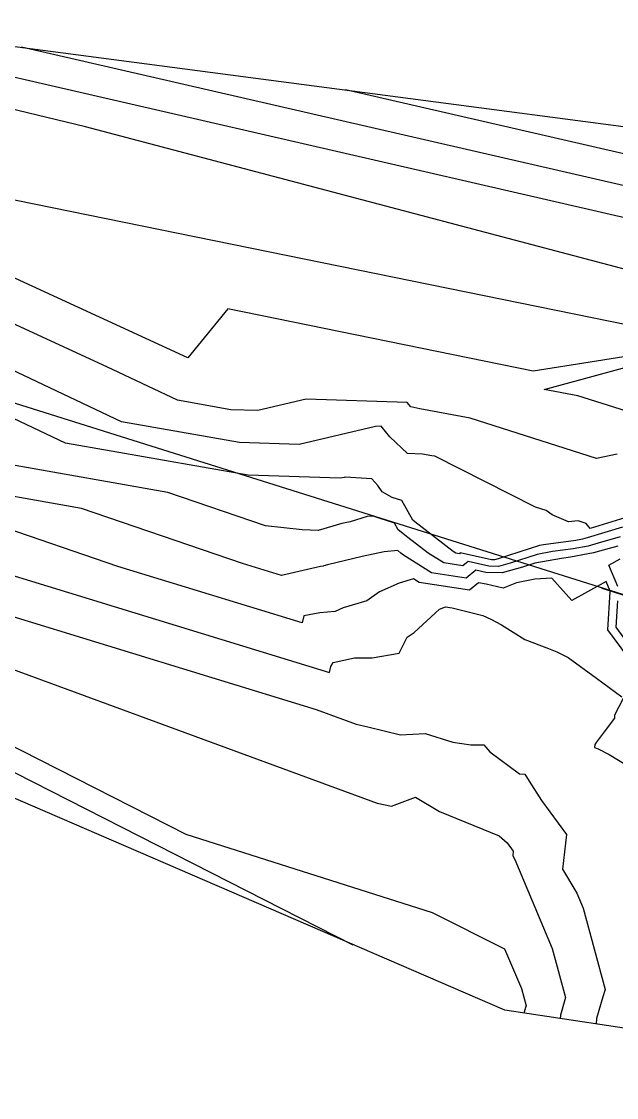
# Model space of a CAD drawing. Header units: metres. Extents: x 419533 to 423558, y 4805342 to 4807578.
# Drawn here: x 423411.6 to 423439.7, y 4807379 to 4807429.7 of the extents above; entities that cross this region are included whole.
import ezdxf

# ---------------------------------------------------------------- set-up
doc = ezdxf.new("R2010")
doc.units = ezdxf.units.M
doc.linetypes.add('PHANTOM', pattern=[2.5, 1.25, -0.25, 0.25, -0.25, 0.25, -0.25])
for name, color, linetype in [('_pieds', 253, 'Continuous'), ('C-TINN-BNDY', 110, 'Continuous'), ('C-TOPO-MAJR', 9, 'Continuous'), ('C-TOPO-MINR', 8, 'Continuous'), ('LS', 7, 'Continuous')]:
    doc.layers.add(name, color=color, linetype=linetype)
doc.styles.get("Standard").update_dxf_attribs({"font": 'simplex.shx'})
doc.dimstyles.new('TFO75', dxfattribs={"dimscale": 3, "dimtxt": 0.18, "dimasz": 0.18, "dimexe": 0.18, "dimexo": 0.0625, "dimgap": 0.09, "dimtad": 1, "dimdec": 1, "dimzin": 0, "dimdsep": 46, "dimtxsty": 'Standard', "dimcen": 0.09, "dimse1": 1, "dimse2": 1, "dimclrd": 3, "dimclre": 3, "dimclrt": 1, "dimadec": 4, "dimazin": 0, "dimtfac": 1, "dimtdec": 1, "dimtmove": 0, "dimatfit": 3, "dimfxl": 1, "dimtolj": 1, "dimtzin": 0, "dimarcsym": 0})

# ---------------------------------------------------------------- blocks, each defined once
blk = doc.blocks.new('*D7')
at = {"layer": 'Defpoints', "color": 0, "transparency": 16777216}
for p in [(423130.593, 4807500.114, 1718.013), (423438.973, 4807403.009, 1718.01), (423441.602, 4807400.431), (423449.834, 4807399.592, 1718.013), (423460.687, 4807396.171, 1718.01)]:
    blk.add_point(p, dxfattribs=at)
blk = doc.blocks.new('AN75 +0 +0')
at = {"linetype": 'PHANTOM', "flags": 128}
for points in [[(0, -11.382), (0, 11.382)], [(-11.382, 0), (11.382, 0)]]:
    blk.add_lwpolyline(points, dxfattribs=at)
at = {"flags": 128}
blk.add_lwpolyline([(-6.382, -6.382), (-6.382, 6.382), (6.382, 6.382), (6.382, -6.382)], close=True, dxfattribs=at)
at = {"layer": 'LS', "insert": (-2.743, -0.436), "char_height": 0.51577, "width": 9.13592, "attachment_point": 1}
blk.add_mtext('AN75\\PBase +0 Leg +0', dxfattribs=at)
blk = doc.blocks.new('leg_extensions_profiles_1')
at = {"layer": 'C-TINN-BNDY', "color": 110, "linetype": 'Continuous', "lineweight": -3, "flags": 128}
blk.add_lwpolyline([(423220.106, 4807493.809), (423287.479, 4807472.539), (423346.75, 4807452.112), (423354.485, 4807447.326), (423385.794, 4807433.173), (423392.335, 4807431.048), (423478.812, 4807419.661), (423490.286, 4807398.361), (423486.816, 4807381.936), (423448.832, 4807381.034), (423447.639, 4807381.11), (423434.405, 4807383.107), (423371.514, 4807410.312), (423322.65, 4807423.992), (423315.63, 4807426.111), (423282.366, 4807436.107), (423260.757, 4807442.208), (423234.184, 4807452.05), (423222.298, 4807455.787)], dxfattribs=at)
at = {"layer": 'C-TOPO-MAJR', "color": 9, "linetype": 'Continuous', "lineweight": -3, "flags": 128}
for points, elevation in [([(423351.278, 4807449.31), (423353.746, 4807444.059), (423356.645, 4807437.006), (423358.12, 4807435.985), (423370.133, 4807422.798), (423374.19, 4807419.189), (423383.019, 4807412.478), (423393.521, 4807404.581), (423419.383, 4807391.408), (423430.991, 4807387.714), (423434.401, 4807386.01), (423435.193, 4807384.132), (423435.413, 4807383.316), (423435.389, 4807383.242), (423435.328, 4807383.025), (423435.324, 4807382.968)], 1725), ([(423440.785, 4807399.618), (423439.655, 4807401.16), (423439.731, 4807402.412)], 1720), ([(423439.728, 4807403.083), (423439.305, 4807404.098), (423439.843, 4807404.386)], 1720), ([(423439.729, 4807404.991), (423439.327, 4807404.87), (423438.588, 4807404.668), (423437.503, 4807404.468), (423437.075, 4807404.409), (423435.829, 4807404.179), (423435.237, 4807403.989), (423434.288, 4807403.725), (423433.517, 4807403.75), (423433.044, 4807403.854), (423432.589, 4807403.48), (423430.954, 4807403.736), (423429.633, 4807404.568), (423429.511, 4807404.662), (423429.365, 4807404.779), (423428.724, 4807404.712), (423427.686, 4807404.499), (423426.059, 4807404.109), (423425.883, 4807404.06), (423425.852, 4807404.049), (423425.719, 4807404.031), (423423.894, 4807403.607), (423422.053, 4807404.171), (423414.466, 4807406.763), (423408.438, 4807407.827)], 1720), ([(423440.14, 4807411.342), (423437.852, 4807412.075), (423436.256, 4807412.374), (423442.083, 4807413.953)], 1715), ([(423442.409, 4807414.293), (423435.751, 4807413.243), (423421.356, 4807416.181), (423419.472, 4807413.856), (423401.829, 4807421.991)], 1715)]:
    blk.add_lwpolyline(points, dxfattribs=dict(at, elevation=elevation))
at = {"layer": 'C-TOPO-MINR', "color": 8, "linetype": 'Continuous', "lineweight": -3, "flags": 128}
for points, elevation in [([(423347.924, 4807451.386), (423352.974, 4807440.641), (423355.126, 4807435.405), (423357.244, 4807433.939), (423367.511, 4807422.668), (423373.604, 4807417.246), (423380.501, 4807412.004), (423388.705, 4807405.835), (423427.254, 4807386.2)], 1726), ([(423358.997, 4807438.031), (423372.755, 4807422.929), (423374.775, 4807421.131), (423385.537, 4807412.952), (423397.429, 4807404.009), (423397.89, 4807403.791), (423398.183, 4807403.739), (423398.553, 4807403.613), (423398.794, 4807403.539), (423402.142, 4807402.512), (423428.402, 4807392.871), (423429.075, 4807392.724), (423430.206, 4807393.159), (423431.326, 4807392.484), (423434.136, 4807391.329), (423434.521, 4807391.005), (423434.808, 4807390.612), (423434.783, 4807390.381), (423434.878, 4807390.22), (423436.646, 4807386.024), (423437.273, 4807383.703), (423437.204, 4807383.491), (423437.031, 4807382.874), (423437.02, 4807382.712)], 1724), ([(423405.84, 4807403.319), (423425.524, 4807397.285), (423427.401, 4807396.595), (423427.957, 4807396.474), (423429.496, 4807396.087), (423430.657, 4807396.149), (423431.957, 4807395.741), (423432.801, 4807395.618), (423433.414, 4807395.619), (423433.703, 4807395.291), (423435.105, 4807394.248), (423435.349, 4807394.242), (423435.552, 4807393.912), (423436.141, 4807392.99), (423437.308, 4807391.394), (423437.129, 4807389.761), (423437.802, 4807388.624), (423438.1, 4807387.916), (423439.133, 4807384.089), (423439.02, 4807383.74), (423438.733, 4807382.723), (423438.716, 4807382.456)], 1723), ([(423410.303, 4807403.892), (423412.887, 4807403.1), (423426.146, 4807399.035), (423426.207, 4807399.313), (423426.322, 4807399.509), (423427.321, 4807399.719), (423428.156, 4807399.719), (423429.432, 4807399.935), (423429.806, 4807400.695), (423430.14, 4807400.919), (423431.333, 4807402.015), (423431.615, 4807402.126), (423431.925, 4807402.072), (423433.373, 4807401.718), (423433.757, 4807401.541), (423434.248, 4807401.284), (423435.346, 4807400.592), (423436.463, 4807400.169), (423436.863, 4807400.004), (423437.399, 4807399.744), (423438.734, 4807398.768), (423439.918, 4807397.891)], 1722), ([(423439.985, 4807397.81), (423439.579, 4807397.015), (423439.58, 4807396.88), (423439.082, 4807396.228), (423438.714, 4807395.737), (423438.657, 4807395.641), (423438.64, 4807395.5), (423438.81, 4807395.429), (423439.328, 4807395.163), (423440.289, 4807394.588)], 1722), ([(423440.876, 4807398.854), (423439.267, 4807401.049), (423439.376, 4807402.832), (423439.387, 4807402.858), (423439.376, 4807402.872), (423439.19, 4807403.318), (423438.902, 4807403.16), (423437.573, 4807402.419), (423436.63, 4807403.485), (423435.822, 4807403.433), (423434.966, 4807403.257), (423434.324, 4807403.011), (423433.531, 4807403.2), (423433.177, 4807403.257), (423432.749, 4807402.905), (423430.377, 4807403.276), (423430.107, 4807403.446), (423429.44, 4807403.237), (423428.504, 4807402.841), (423427.906, 4807402.406), (423426.793, 4807402.08), (423426.413, 4807401.903), (423425.694, 4807401.847), (423424.943, 4807401.701), (423424.87, 4807401.367), (423419.934, 4807402.88), (423416.178, 4807404.031), (423410.395, 4807406.007)], 1721), ([(423439.84, 4807405.433), (423438.81, 4807405.122), (423438.33, 4807404.991), (423437.626, 4807404.861), (423436.654, 4807404.727), (423435.938, 4807404.595), (423434.664, 4807404.187), (423434.104, 4807404.031), (423433.649, 4807404.046), (423432.678, 4807404.261), (423432.428, 4807404.055), (423431.531, 4807404.196), (423430.806, 4807404.652), (423429.838, 4807405.397), (423429.387, 4807405.759), (423429.215, 4807406.075), (423428.202, 4807406.4), (423427.926, 4807406.382), (423427.122, 4807406.14), (423426.734, 4807406.053), (423425.618, 4807405.73), (423424.858, 4807405.756), (423423.139, 4807405.947), (423418.537, 4807407.52), (423411.075, 4807408.836)], 1719), ([(423439.951, 4807405.875), (423438.292, 4807405.374), (423438.072, 4807405.314), (423437.748, 4807405.254), (423436.233, 4807405.045), (423436.047, 4807405.011), (423434.09, 4807404.385), (423433.919, 4807404.337), (423433.781, 4807404.342), (423432.312, 4807404.667), (423432.268, 4807404.63), (423432.108, 4807404.655), (423431.979, 4807404.737), (423430.165, 4807406.133), (423430.07, 4807406.209), (423429.565, 4807407.134), (423429.101, 4807407.284), (423428.628, 4807407.544), (423428.429, 4807407.852), (423428.146, 4807408.156), (423426.889, 4807408.231), (423426.839, 4807408.228), (423426.658, 4807408.186), (423422.325, 4807408.325), (423413.712, 4807409.845), (423402.315, 4807415.242)], 1718), ([(423440.062, 4807406.316), (423438.437, 4807405.826), (423438.243, 4807406.06), (423437.866, 4807406.175), (423437.411, 4807406.136), (423436.646, 4807406.464), (423436.361, 4807406.662), (423435.849, 4807406.827), (423431.119, 4807409.229), (423430.964, 4807409.241), (423430.526, 4807409.328), (423429.824, 4807409.361), (423428.997, 4807410.137), (423428.586, 4807410.645), (423428.32, 4807410.631), (423424.714, 4807409.782), (423421.914, 4807409.872), (423416.349, 4807410.854), (423408.985, 4807414.341)], 1717), ([(423439.703, 4807409.317), (423438.724, 4807409.116), (423432.775, 4807411.023), (423430.411, 4807411.465), (423429.981, 4807411.559), (423429.81, 4807411.765), (423425.047, 4807411.915), (423422.77, 4807411.378), (423421.503, 4807411.419), (423418.986, 4807411.864), (423415.655, 4807413.441), (423401.182, 4807420.114)], 1716), ([(423456.973, 4807416.569), (423396.38, 4807430.515)], 1714), ([(423448.185, 4807415.898), (423414.649, 4807424.754), (423395.241, 4807429.439)], 1714), ([(423410.524, 4807421.473), (423442.756, 4807414.895)], 1714), ([(423461.017, 4807417.141), (423411.645, 4807428.505)], 1713), ([(423465.061, 4807417.714), (423426.911, 4807426.495)], 1712)]:
    blk.add_lwpolyline(points, dxfattribs=dict(at, elevation=elevation))
blk = doc.blocks.new('tower_bases_layout_1')
at = {"color": 31, "lineweight": 30, "true_color": 0xffbd7a, "elevation": 1718.013}
blk.add_lwpolyline([(423449.834, 4807399.592), (423130.593, 4807500.114), (421950.92, 4806612.998), (421795.045, 4806430.988), (421305.015, 4806147.038), (421305.015, 4806147.038), (420630.083, 4805770.97), (419765.157, 4805549.54), (419617.356, 4805580.088)], dxfattribs=at)
at = {"rotation": 342.52192671}
blk.add_blockref('AN75 +0 +0', (423449.83, 4807399.59, 1718.01), dxfattribs=at)
at = {"layer": '_pieds'}
dim = blk.add_angular_dim_2l(base=(423441.60188, 4807400.43061), line1=((423449.834, 4807399.592, 1718.013), (423130.593, 4807500.114, 1718.013)), line2=((423438.97319, 4807403.00857, 1718.01), (423460.68681, 4807396.17143, 1718.01)), dimstyle='TFO75', dxfattribs=at)
dim.commit()
dim.dimension.update_dxf_attribs({"geometry": '*D7', "text_midpoint": (423441.60188, 4807400.43061)})

msp = doc.modelspace()

# ---------------------------------------------------------------- linework, layer by layer
at = {"layer": 'C-TOPO-MAJR', "color": 9, "linetype": 'Continuous', "lineweight": -3, "flags": 128}
for points, elevation in [([(423351.278, 4807449.31), (423353.746, 4807444.059), (423356.645, 4807437.006), (423358.12, 4807435.985), (423370.133, 4807422.798), (423374.19, 4807419.189), (423383.019, 4807412.478), (423393.521, 4807404.581), (423419.383, 4807391.408), (423430.991, 4807387.714), (423434.401, 4807386.01), (423435.193, 4807384.132), (423435.413, 4807383.316), (423435.389, 4807383.242), (423435.328, 4807383.025), (423435.324, 4807382.968)], 1725), ([(423442.409, 4807414.293), (423435.751, 4807413.243), (423421.356, 4807416.181), (423419.472, 4807413.856), (423401.829, 4807421.991)], 1715), ([(423440.14, 4807411.342), (423437.852, 4807412.075), (423436.256, 4807412.374), (423442.083, 4807413.953)], 1715), ([(423439.729, 4807404.991), (423439.327, 4807404.87), (423438.588, 4807404.668), (423437.503, 4807404.468), (423437.075, 4807404.409), (423435.829, 4807404.179), (423435.237, 4807403.989), (423434.288, 4807403.725), (423433.517, 4807403.75), (423433.044, 4807403.854), (423432.589, 4807403.48), (423430.954, 4807403.736), (423429.633, 4807404.568), (423429.511, 4807404.662), (423429.365, 4807404.779), (423428.724, 4807404.712), (423427.686, 4807404.499), (423426.059, 4807404.109), (423425.883, 4807404.06), (423425.852, 4807404.049), (423425.719, 4807404.031), (423423.894, 4807403.607), (423422.053, 4807404.171), (423414.466, 4807406.763), (423408.438, 4807407.827)], 1720), ([(423439.728, 4807403.083), (423439.305, 4807404.098), (423439.843, 4807404.386)], 1720), ([(423440.785, 4807399.618), (423439.655, 4807401.16), (423439.731, 4807402.412)], 1720)]:
    msp.add_lwpolyline(points, dxfattribs=dict(at, elevation=elevation))
at = {"layer": 'C-TOPO-MINR', "color": 8, "linetype": 'Continuous', "lineweight": -3, "flags": 128}
for points, elevation in [([(423347.924, 4807451.386), (423352.974, 4807440.641), (423355.126, 4807435.405), (423357.244, 4807433.939), (423367.511, 4807422.668), (423373.604, 4807417.246), (423380.501, 4807412.004), (423388.705, 4807405.835), (423427.254, 4807386.2)], 1726), ([(423358.997, 4807438.031), (423372.755, 4807422.929), (423374.775, 4807421.131), (423385.537, 4807412.952), (423397.429, 4807404.009), (423397.89, 4807403.791), (423398.183, 4807403.739), (423398.553, 4807403.613), (423398.794, 4807403.539), (423402.142, 4807402.512), (423428.402, 4807392.871), (423429.075, 4807392.724), (423430.206, 4807393.159), (423431.326, 4807392.484), (423434.136, 4807391.329), (423434.521, 4807391.005), (423434.808, 4807390.612), (423434.783, 4807390.381), (423434.878, 4807390.22), (423436.646, 4807386.024), (423437.273, 4807383.703), (423437.204, 4807383.491), (423437.031, 4807382.874), (423437.02, 4807382.712)], 1724), ([(423456.973, 4807416.569), (423396.38, 4807430.515)], 1714), ([(423448.185, 4807415.898), (423414.649, 4807424.754), (423395.241, 4807429.439)], 1714), ([(423461.017, 4807417.141), (423411.645, 4807428.505)], 1713), ([(423465.061, 4807417.714), (423426.911, 4807426.495)], 1712), ([(423410.524, 4807421.473), (423442.756, 4807414.895)], 1714), ([(423439.703, 4807409.317), (423438.724, 4807409.116), (423432.775, 4807411.023), (423430.411, 4807411.465), (423429.981, 4807411.559), (423429.81, 4807411.765), (423425.047, 4807411.915), (423422.77, 4807411.378), (423421.503, 4807411.419), (423418.986, 4807411.864), (423415.655, 4807413.441), (423401.182, 4807420.114)], 1716), ([(423439.951, 4807405.875), (423438.292, 4807405.374), (423438.072, 4807405.314), (423437.748, 4807405.254), (423436.233, 4807405.045), (423436.047, 4807405.011), (423434.09, 4807404.385), (423433.919, 4807404.337), (423433.781, 4807404.342), (423432.312, 4807404.667), (423432.268, 4807404.63), (423432.108, 4807404.655), (423431.979, 4807404.737), (423430.165, 4807406.133), (423430.07, 4807406.209), (423429.565, 4807407.134), (423429.101, 4807407.284), (423428.628, 4807407.544), (423428.429, 4807407.852), (423428.146, 4807408.156), (423426.889, 4807408.231), (423426.839, 4807408.228), (423426.658, 4807408.186), (423422.325, 4807408.325), (423413.712, 4807409.845), (423402.315, 4807415.242)], 1718), ([(423440.062, 4807406.316), (423438.437, 4807405.826), (423438.243, 4807406.06), (423437.866, 4807406.175), (423437.411, 4807406.136), (423436.646, 4807406.464), (423436.361, 4807406.662), (423435.849, 4807406.827), (423431.119, 4807409.229), (423430.964, 4807409.241), (423430.526, 4807409.328), (423429.824, 4807409.361), (423428.997, 4807410.137), (423428.586, 4807410.645), (423428.32, 4807410.631), (423424.714, 4807409.782), (423421.914, 4807409.872), (423416.349, 4807410.854), (423408.985, 4807414.341)], 1717), ([(423439.84, 4807405.433), (423438.81, 4807405.122), (423438.33, 4807404.991), (423437.626, 4807404.861), (423436.654, 4807404.727), (423435.938, 4807404.595), (423434.664, 4807404.187), (423434.104, 4807404.031), (423433.649, 4807404.046), (423432.678, 4807404.261), (423432.428, 4807404.055), (423431.531, 4807404.196), (423430.806, 4807404.652), (423429.838, 4807405.397), (423429.387, 4807405.759), (423429.215, 4807406.075), (423428.202, 4807406.4), (423427.926, 4807406.382), (423427.122, 4807406.14), (423426.734, 4807406.053), (423425.618, 4807405.73), (423424.858, 4807405.756), (423423.139, 4807405.947), (423418.537, 4807407.52), (423411.075, 4807408.836)], 1719), ([(423440.876, 4807398.854), (423439.267, 4807401.049), (423439.376, 4807402.832), (423439.387, 4807402.858), (423439.376, 4807402.872), (423439.19, 4807403.318), (423438.902, 4807403.16), (423437.573, 4807402.419), (423436.63, 4807403.485), (423435.822, 4807403.433), (423434.966, 4807403.257), (423434.324, 4807403.011), (423433.531, 4807403.2), (423433.177, 4807403.257), (423432.749, 4807402.905), (423430.377, 4807403.276), (423430.107, 4807403.446), (423429.44, 4807403.237), (423428.504, 4807402.841), (423427.906, 4807402.406), (423426.793, 4807402.08), (423426.413, 4807401.903), (423425.694, 4807401.847), (423424.943, 4807401.701), (423424.87, 4807401.367), (423419.934, 4807402.88), (423416.178, 4807404.031), (423410.395, 4807406.007)], 1721), ([(423410.303, 4807403.892), (423412.887, 4807403.1), (423426.146, 4807399.035), (423426.207, 4807399.313), (423426.322, 4807399.509), (423427.321, 4807399.719), (423428.156, 4807399.719), (423429.432, 4807399.935), (423429.806, 4807400.695), (423430.14, 4807400.919), (423431.333, 4807402.015), (423431.615, 4807402.126), (423431.925, 4807402.072), (423433.373, 4807401.718), (423433.757, 4807401.541), (423434.248, 4807401.284), (423435.346, 4807400.592), (423436.463, 4807400.169), (423436.863, 4807400.004), (423437.399, 4807399.744), (423438.734, 4807398.768), (423439.918, 4807397.891)], 1722), ([(423405.84, 4807403.319), (423425.524, 4807397.285), (423427.401, 4807396.595), (423427.957, 4807396.474), (423429.496, 4807396.087), (423430.657, 4807396.149), (423431.957, 4807395.741), (423432.801, 4807395.618), (423433.414, 4807395.619), (423433.703, 4807395.291), (423435.105, 4807394.248), (423435.349, 4807394.242), (423435.552, 4807393.912), (423436.141, 4807392.99), (423437.308, 4807391.394), (423437.129, 4807389.761), (423437.802, 4807388.624), (423438.1, 4807387.916), (423439.133, 4807384.089), (423439.02, 4807383.74), (423438.733, 4807382.723), (423438.716, 4807382.456)], 1723), ([(423439.985, 4807397.81), (423439.579, 4807397.015), (423439.58, 4807396.88), (423439.082, 4807396.228), (423438.714, 4807395.737), (423438.657, 4807395.641), (423438.64, 4807395.5), (423438.81, 4807395.429), (423439.328, 4807395.163), (423440.289, 4807394.588)], 1722)]:
    msp.add_lwpolyline(points, dxfattribs=dict(at, elevation=elevation))

# ---------------------------------------------------------------- block references
for name in ['leg_extensions_profiles_1', 'tower_bases_layout_1']:
    msp.add_blockref(name, (0, 0))

doc.saveas('drawing.dxf')
